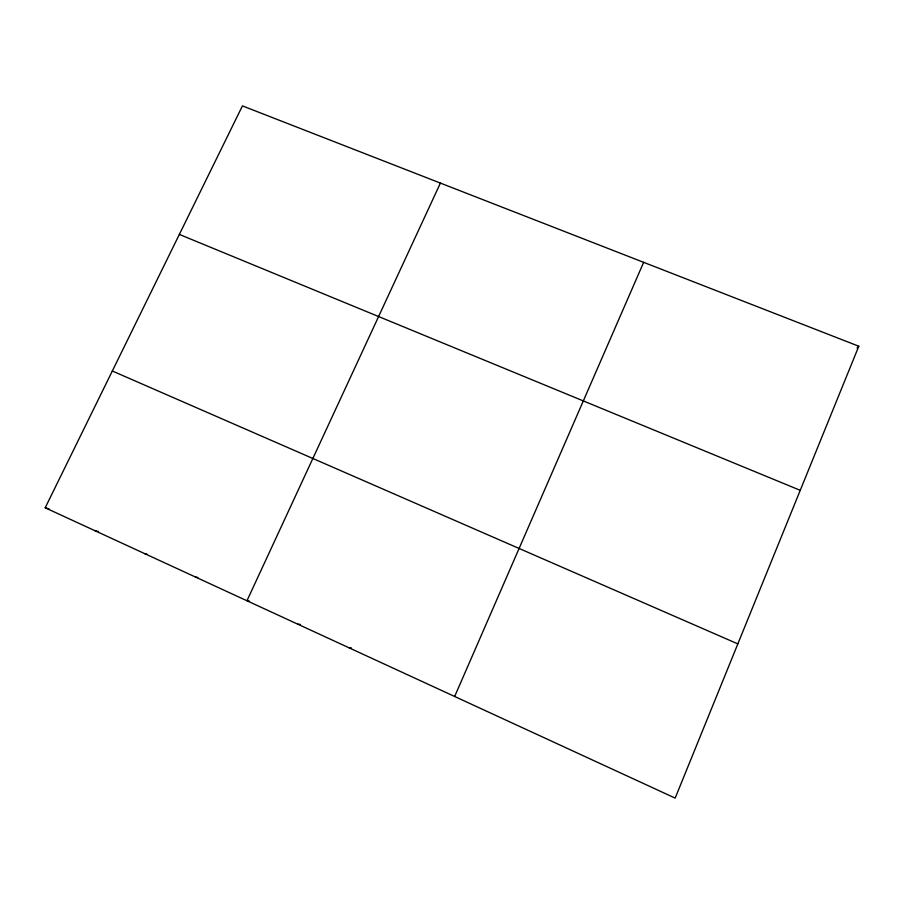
<?xml version="1.0" encoding="UTF-8"?>
<svg xmlns="http://www.w3.org/2000/svg" width="904" height="904" viewBox="0 0 904 904"><rect width="100%" height="100%" fill="white"/><g stroke="black" fill="none" stroke-linecap="round" stroke-linejoin="round"><path stroke-width="1.36" d="M858.8 346.232L675.164 798.108L45.2 507.777L242.43 105.892L858.8 346.232L857.048 348.017M454.667 696.487L643.648 262.329M440.406 183.083L246.962 600.753L249.504 601.183M349.283 647.919L351.453 647.965M297.744 624.167L300.422 624.449M195.4 577.001L197.84 577.498M144.595 553.576L146.968 554.141M94.536 530.512L98.491 531.552M45.2 507.777L49.008 508.839M179.354 234.418L800.243 490.33M112.322 371.002L737.833 643.885"/></g></svg>
